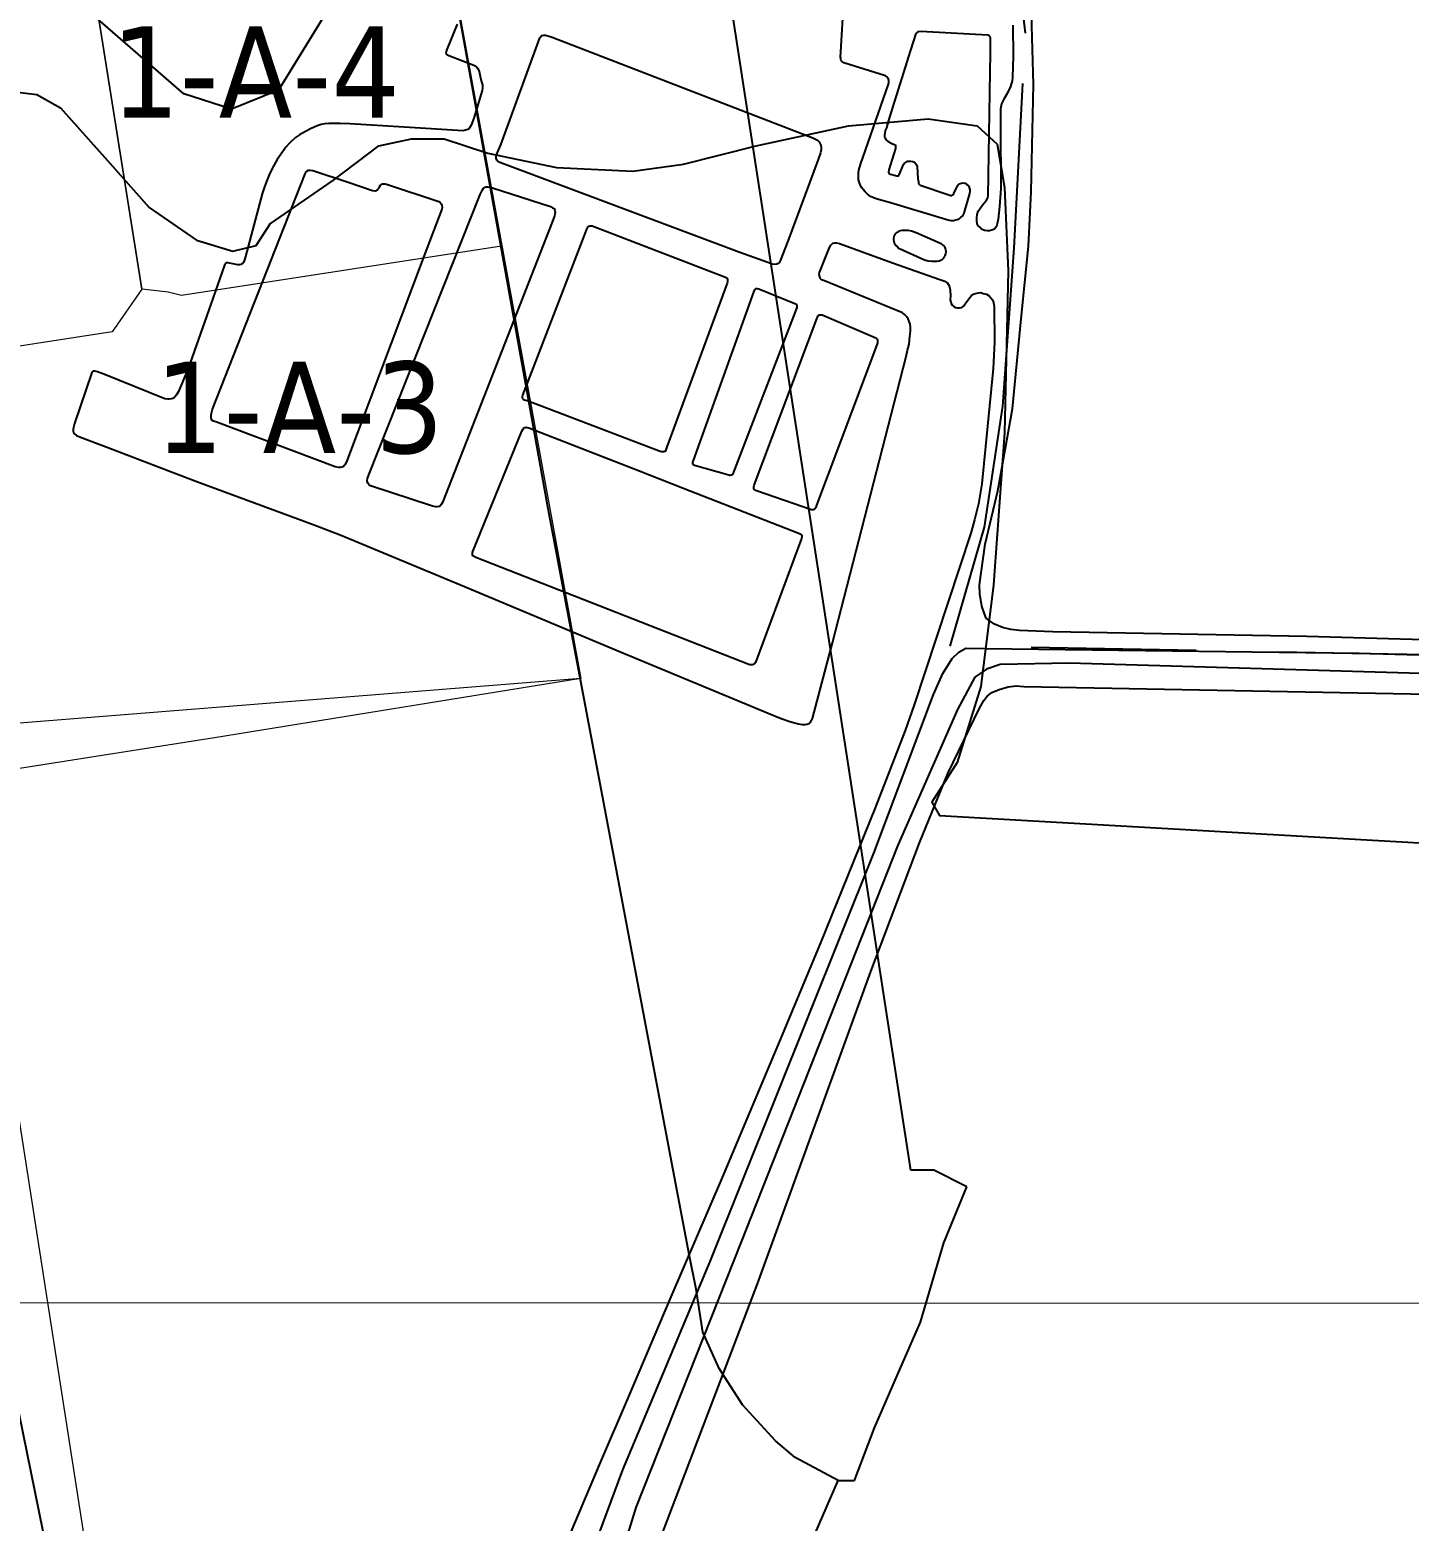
# Model space of a CAD drawing. Header units: metres. Extents: x 2 to 659295185, y -28 to 1124222152.
# Drawn here: x 655965.1 to 656383, y 1126763.7 to 1127215.5 of the extents above; entities that cross this region are included whole.
import ezdxf

# ---------------------------------------------------------------- set-up
doc = ezdxf.new("R2010")
doc.units = ezdxf.units.M
doc.header["$MEASUREMENT"] = 0
doc.linetypes.add('HIDDEN', pattern=[0.375, 0.25, -0.125])
for name, color, linetype in [('CERCA', 7, 'CONTINUOUS'), ('CURVAS', 2, 'CONTINUOUS'), ('División Parroquial', 130, 'CONTINUOUS'), ('MANZANA', 30, 'CONTINUOUS'), ('Parcelas', 140, 'CONTINUOUS'), ('TERRENO DE TABACALERA', 50, 'CONTINUOUS'), ('TEXTOS', 7, 'CONTINUOUS')]:
    doc.layers.add(name, color=color, linetype=linetype)
doc.layers.add('Limite Municipio', color=1, linetype='HIDDEN', lineweight=30)
doc.styles.get("Standard").update_dxf_attribs({"font": 'tahoma.ttf'})

msp = doc.modelspace()

# ---------------------------------------------------------------- linework, layer by layer
at = {"layer": 'CERCA', "lineweight": 0}
msp.add_line((653807.4947, 1126830.69), (662151.2419, 1126827.7709), dxfattribs=at)
at = {"layer": 'CURVAS', "lineweight": 0}
for points in [[(655821, 1127260), (655965, 1127279), (655965, 1127249), (656087, 1127266), (656132, 1127019), (655906, 1127001), (655821, 1127260)], [(655821, 1127260), (655965, 1127279), (655965, 1127249), (656087, 1127266), (656132, 1127019), (655906, 1127001), (655821, 1127260)], [(655821, 1127260), (655961, 1127279), (655965, 1127249), (656087, 1127266), (656108, 1127150), (656110, 1127137), (656122, 1127071), (656132, 1127019), (656021, 1127001), (655906, 1126983), (655886, 1127108), (655867, 1127223), (655828, 1127217), (655821, 1127260)], [(655981, 1127250), (656087, 1127266), (656108, 1127150), (656011, 1127135), (656007, 1127136), (655999, 1127137), (655981, 1127250)], [(655981, 1127250), (655981, 1127250), (655999, 1127137), (655990, 1127124), (655886, 1127108)], [(655876, 1126902), (655937, 1126910), (655906, 1127071), (655896, 1127085), (655913, 1127111), (655935, 1127057), (656021, 1126505)]]:
    msp.add_lwpolyline(points, dxfattribs=at)
at = {"layer": 'División Parroquial', "color": 1, "flags": 128}
msp.add_lwpolyline([(655958.921, 1127196.913), (655967.1834, 1127195.8832), (655974.349, 1127191.884), (655988.6391, 1127175.9573), (656001.2717, 1127161.6902), (656015.5617, 1127151.8122), (656026.5452, 1127148.5128), (656033.6861, 1127150.1625), (656037.875, 1127156.7512), (656057.1043, 1127169.9285), (656070.8419, 1127180.3564), (656080.7286, 1127182.5459), (656090.6154, 1127182.5459), (656103.8088, 1127178.1568), (656124.679, 1127173.7677), (656147.7591, 1127172.6679), (656163.1459, 1127174.8675), (656185.121, 1127180.3564), (656213.1404, 1127186.3951), (656237.309, 1127188.5847), (656252.1433, 1127186.3951), (656258.1875, 1127180.9062), (656260.3891, 1127167.7289), (656261.4858, 1127142.4741), (656260.3726, 1127093.464), (656257.0743, 1127047.3534), (656253.2235, 1127016.6197), (656246.0826, 1126993.5644), (656238.3974, 1126981.4868), (656240.7558, 1126977.5076), (656446.4813, 1126965.77)], dxfattribs=at)
at = {"layer": 'Limite Municipio', "color": 4, "linetype": 'HIDDEN', "lineweight": -3, "ltscale": 200}
for points in [[(656468.4247, 1127024.7674), (656243.9162, 1127028.7874), (656254.3163, 1127064.8204), (656259.8648, 1127101.5462), (656263.3315, 1127149.3584), (656266.7982, 1127214.4944), (656265.1129, 1127228.2895)], [(656057.185, 1127224.5749), (656040.4148, 1127197.2331), (656026.2043, 1127191.5008), (656011.7206, 1127196.1413), (655980.2329, 1127223.479)]]:
    msp.add_lwpolyline(points, dxfattribs=at)
at = {"layer": 'MANZANA', "linetype": 'Continuous', "lineweight": -2}
for p, q in [((656210.7339, 1127207.2602), (656212.7706, 1127242.1131)), ((656094.5499, 1127217.2582), (656091.4082, 1127209.6097)), ((656233.5996, 1127214.4388), (656231.9834, 1127209.3398)), ((656233.8222, 1127214.6587), (656233.5996, 1127214.4388)), ((656234.1438, 1127214.8887), (656233.8222, 1127214.6587)), ((656234.4736, 1127214.8887), (656234.1438, 1127214.8887)), ((656235.2405, 1127214.9986), (656234.4736, 1127214.8887)), ((656236.8897, 1127214.8987), (656235.2405, 1127214.9986)), ((656255.4098, 1127213.8689), (656236.8897, 1127214.8987)), ((656262.9548, 1127216.8883), (656262.996, 1127207.4902)), ((656255.6242, 1127213.7589), (656255.4098, 1127213.8689)), ((656255.9541, 1127213.429), (656255.6242, 1127213.7589)), ((656256.1767, 1127213.099), (656255.9541, 1127213.429)), ((656256.2014, 1127208.23), (656256.1767, 1127213.099)), ((656091.1939, 1127208.9499), (656091.0867, 1127208.5)), ((656091.0867, 1127208.5), (656091.1939, 1127208.17)), ((656091.4082, 1127209.6097), (656091.1939, 1127208.9499)), ((656091.1939, 1127208.17), (656091.5237, 1127207.9501)), ((656091.5237, 1127207.9501), (656099.6458, 1127204.7807)), ((656210.8411, 1127206.9303), (656210.7339, 1127207.2602)), ((656210.8493, 1127206.4904), (656210.8411, 1127206.9303)), ((656210.9565, 1127206.1504), (656210.8493, 1127206.4904)), ((656211.1791, 1127205.9305), (656210.9565, 1127206.1504)), ((656211.4018, 1127205.7105), (656211.1791, 1127205.9305)), ((656211.7316, 1127205.4906), (656211.4018, 1127205.7105)), ((656224.3477, 1127201.5714), (656211.7316, 1127205.4906)), ((656231.9834, 1127209.3398), (656225.9309, 1127190.4037)), ((656256.1107, 1127202.8111), (656256.2014, 1127208.23)), ((656262.996, 1127207.4902), (656262.8064, 1127201.1815)), ((656099.6458, 1127204.7807), (656100.1983, 1127204.5608)), ((656100.1983, 1127204.5608), (656100.5282, 1127204.2308)), ((656100.5282, 1127204.2308), (656100.7425, 1127203.9009)), ((656100.7425, 1127203.9009), (656101.0806, 1127203.241)), ((656101.0806, 1127203.241), (656101.3033, 1127202.4612)), ((656101.3033, 1127202.4612), (656101.7485, 1127200.4716)), ((656224.7848, 1127201.2414), (656224.3477, 1127201.5714)), ((656225.1146, 1127200.9115), (656224.7848, 1127201.2414)), ((656225.2218, 1127200.5816), (656225.1146, 1127200.9115)), ((656255.5088, 1127165.2088), (656256.1107, 1127202.8111)), ((656262.8064, 1127201.1815), (656262.6992, 1127199.9717)), ((656102.0949, 1127197.1623), (656099.6046, 1127188.744)), ((656101.7485, 1127200.4716), (656102.1938, 1127198.712)), ((656102.1938, 1127197.9321), (656102.0949, 1127197.1623)), ((656102.1938, 1127198.712), (656102.1938, 1127197.9321)), ((656216.7946, 1127174.7668), (656225.2301, 1127199.0319)), ((656225.3372, 1127200.2417), (656225.2218, 1127200.5816)), ((656225.2301, 1127199.0319), (656225.3372, 1127199.5818)), ((656225.3372, 1127199.9117), (656225.3372, 1127200.2417)), ((656225.3372, 1127199.5818), (656225.3372, 1127199.9117)), ((656262.2704, 1127198.312), (656261.1819, 1127196.2025)), ((656262.4848, 1127199.0819), (656262.2704, 1127198.312)), ((656262.6992, 1127199.9717), (656262.4848, 1127199.0819)), ((656259.5493, 1127193.0931), (656259.2277, 1127191.5434)), ((656260.2007, 1127194.5428), (656259.5493, 1127193.0931)), ((656261.1819, 1127196.2025), (656260.2007, 1127194.5428)), ((656099.6046, 1127188.744), (656098.8542, 1127186.6344)), ((656225.2795, 1127188.0841), (656224.6364, 1127185.8646)), ((656225.9309, 1127190.4037), (656225.2795, 1127188.0841)), ((656259.2277, 1127191.5434), (656259.2524, 1127186.5744)), ((656045.6191, 1127182.8652), (656043.7638, 1127181.1955)), ((656046.823, 1127183.755), (656045.6191, 1127182.8652)), ((656048.5711, 1127184.7548), (656046.823, 1127183.755)), ((656050.0966, 1127185.5346), (656048.5711, 1127184.7548)), ((656052.1745, 1127186.4345), (656050.0966, 1127185.5346)), ((656053.3784, 1127186.8844), (656052.1745, 1127186.4345)), ((656054.4751, 1127186.9943), (656053.3784, 1127186.8844)), ((656055.679, 1127187.1143), (656054.4751, 1127186.9943)), ((656059.0763, 1127187.1243), (656055.679, 1127187.1143)), ((656062.0365, 1127187.0343), (656059.0763, 1127187.1243)), ((656083.4098, 1127185.6846), (656062.0365, 1127187.0343)), ((656096.3393, 1127184.9648), (656083.4098, 1127185.6846)), ((656097.1061, 1127185.0847), (656096.3393, 1127184.9648)), ((656097.7575, 1127185.3047), (656097.1061, 1127185.0847)), ((656098.1946, 1127185.6446), (656097.7575, 1127185.3047)), ((656098.5244, 1127186.0845), (656098.1946, 1127185.6446)), ((656098.8542, 1127186.6344), (656098.5244, 1127186.0845)), ((656224.1993, 1127184.3149), (656224.0921, 1127183.655)), ((656224.0921, 1127183.655), (656224.1004, 1127183.0951)), ((656224.1004, 1127183.0951), (656224.2076, 1127182.7652)), ((656224.3065, 1127184.9748), (656224.1993, 1127184.3149)), ((656224.2076, 1127182.7652), (656224.323, 1127182.5453)), ((656224.6364, 1127185.8646), (656224.3065, 1127184.9748)), ((656259.2524, 1127186.5744), (656259.3349, 1127167.4383)), ((656042.6753, 1127179.9758), (656041.0426, 1127177.6462)), ((656043.7638, 1127181.1955), (656042.6753, 1127179.9758)), ((656224.323, 1127182.5453), (656224.4302, 1127182.2153)), ((656224.4302, 1127182.2153), (656224.76, 1127181.9954)), ((656224.76, 1127181.9954), (656225.1971, 1127181.6654)), ((656225.1971, 1127181.6654), (656226.5164, 1127181.0056)), ((656227.3987, 1127179.5759), (656225.3455, 1127173.1472)), ((656226.5164, 1127181.0056), (656227.0689, 1127180.7856)), ((656227.0689, 1127180.7856), (656227.2833, 1127180.6756)), ((656227.2833, 1127180.6756), (656227.3987, 1127180.3457)), ((656227.3987, 1127180.3457), (656227.3987, 1127180.0158)), ((656227.3987, 1127180.0158), (656227.3987, 1127179.5759)), ((656038.9729, 1127174.4269), (656037.7773, 1127172.1074)), ((656040.0614, 1127176.2065), (656038.9729, 1127174.4269)), ((656041.0426, 1127177.6462), (656040.0614, 1127176.2065)), ((656216.2503, 1127172.9972), (656216.7946, 1127174.7668)), ((656228.5284, 1127171.6175), (656229.8312, 1127174.7168)), ((656229.8312, 1127174.7168), (656230.0456, 1127175.0468)), ((656230.0456, 1127175.0468), (656230.2683, 1127175.2767)), ((656230.2683, 1127175.2767), (656230.5981, 1127175.4967)), ((656230.5981, 1127175.4967), (656231.0351, 1127175.7166)), ((656231.0351, 1127175.7166), (656231.4722, 1127175.7166)), ((656231.4722, 1127175.7166), (656232.0164, 1127175.7266)), ((656232.0164, 1127175.7266), (656232.6761, 1127175.6167)), ((656232.6761, 1127175.6167), (656233.1131, 1127175.3967)), ((656233.1131, 1127175.3967), (656233.5584, 1127174.9568)), ((656233.5584, 1127174.9568), (656233.7727, 1127174.6269)), ((656233.7727, 1127174.6269), (656233.9954, 1127174.077)), ((656233.9954, 1127174.077), (656234.1273, 1127170.4277)), ((656037.0187, 1127170.1078), (656036.1528, 1127167.9982)), ((656037.7773, 1127172.1074), (656037.0187, 1127170.1078)), ((656216.1514, 1127172.2274), (656216.2503, 1127172.9972)), ((656216.1514, 1127171.4475), (656216.1514, 1127172.2274)), ((656216.1514, 1127170.6777), (656216.1514, 1127171.4475)), ((656216.1596, 1127170.1278), (656216.1514, 1127170.6777)), ((656216.3823, 1127169.4579), (656216.1596, 1127170.1278)), ((656216.7121, 1127168.5781), (656216.3823, 1127169.4579)), ((656225.3455, 1127173.1472), (656225.2383, 1127172.4873)), ((656225.2383, 1127172.4873), (656225.2383, 1127172.2673)), ((656225.2383, 1127172.2673), (656225.3537, 1127172.0474)), ((656225.3537, 1127172.0474), (656225.4609, 1127171.9374)), ((656225.4609, 1127171.9374), (656227.7615, 1127171.2775)), ((656227.7615, 1127171.2775), (656228.0914, 1127171.2775)), ((656228.0914, 1127171.2775), (656228.2068, 1127171.2775)), ((656228.2068, 1127171.2775), (656228.4212, 1127171.3975)), ((656228.4212, 1127171.3975), (656228.5284, 1127171.6175)), ((656234.1273, 1127170.4277), (656234.35, 1127169.5379)), ((656234.35, 1127169.5379), (656234.35, 1127169.098)), ((656035.5014, 1127165.7887), (656030.4385, 1127146.8525)), ((656036.1528, 1127167.9982), (656035.5014, 1127165.7887)), ((656217.1574, 1127167.6983), (656216.7121, 1127168.5781)), ((656217.5944, 1127167.1384), (656217.1574, 1127167.6983)), ((656218.1469, 1127166.4785), (656217.5944, 1127167.1384)), ((656218.9137, 1127165.7087), (656218.1469, 1127166.4785)), ((656219.796, 1127165.0488), (656218.9137, 1127165.7087)), ((656221.5524, 1127164.289), (656219.796, 1127165.0488)), ((656234.35, 1127169.098), (656234.5726, 1127168.7681)), ((656234.5726, 1127168.7681), (656234.9024, 1127168.4381)), ((656234.9024, 1127168.4381), (656243.5688, 1127165.4887)), ((656243.5688, 1127165.4887), (656244.113, 1127165.3787)), ((656244.113, 1127165.3787), (656244.4429, 1127165.3787)), ((656244.4429, 1127165.3787), (656244.6655, 1127165.4887)), ((656244.6655, 1127165.4887), (656244.8799, 1127165.6087)), ((656244.8799, 1127165.6087), (656245.1025, 1127165.9386)), ((656245.1025, 1127165.9386), (656245.9684, 1127167.8183)), ((656245.9684, 1127167.8183), (656246.1827, 1127168.2682)), ((656246.1827, 1127168.2682), (656246.4054, 1127168.5981)), ((656246.4054, 1127168.5981), (656246.727, 1127168.818)), ((656246.727, 1127168.818), (656246.9496, 1127168.928)), ((656246.9496, 1127168.928), (656247.3866, 1127169.048)), ((656247.3866, 1127169.048), (656247.7165, 1127169.158)), ((656247.7165, 1127169.158), (656248.1535, 1127169.048)), ((656249.8109, 1127165.9586), (656248.0875, 1127159.9798)), ((656248.1535, 1127169.048), (656248.4833, 1127169.048)), ((656248.4833, 1127169.048), (656248.8132, 1127168.938)), ((656248.8132, 1127168.938), (656249.143, 1127168.6081)), ((656249.143, 1127168.6081), (656249.4728, 1127168.2782)), ((656249.4728, 1127168.2782), (656249.6955, 1127167.7283)), ((656249.6955, 1127167.7283), (656249.9181, 1127167.0684)), ((656249.9181, 1127166.6185), (656249.8109, 1127165.9586)), ((656249.9181, 1127167.0684), (656249.9181, 1127166.6185)), ((656255.4016, 1127164.6589), (656255.5088, 1127165.2088)), ((656259.3349, 1127167.4383), (656258.9226, 1127162.0194)), ((656225.832, 1127163.0892), (656221.5524, 1127164.289)), ((656243.6018, 1127157.7503), (656225.832, 1127163.0892)), ((656252.1362, 1127159.5499), (656252.4661, 1127160.5497)), ((656252.4661, 1127160.5497), (656253.1175, 1127161.5495)), ((656253.1175, 1127161.5495), (656253.9916, 1127162.6593)), ((656253.9916, 1127162.6593), (656254.9728, 1127163.8791)), ((656254.9728, 1127163.8791), (656255.4016, 1127164.6589)), ((656258.9226, 1127162.0194), (656258.502, 1127158.1402)), ((656244.2615, 1127157.6403), (656243.6018, 1127157.7503)), ((656244.9211, 1127157.6403), (656244.2615, 1127157.6403)), ((656245.6797, 1127157.8703), (656244.9211, 1127157.6403)), ((656246.3394, 1127158.0902), (656245.6797, 1127157.8703)), ((656246.8836, 1127158.4202), (656246.3394, 1127158.0902)), ((656247.2135, 1127158.7601), (656246.8836, 1127158.4202)), ((656247.5433, 1127158.98), (656247.2135, 1127158.7601)), ((656247.8649, 1127159.5299), (656247.5433, 1127158.98)), ((656248.0875, 1127159.9798), (656247.8649, 1127159.5299)), ((656252.0373, 1127158.5601), (656252.1362, 1127159.5499)), ((656252.0373, 1127157.6703), (656252.0373, 1127158.5601)), ((656252.1527, 1127156.7905), (656252.0373, 1127157.6703)), ((656252.4826, 1127156.1306), (656252.1527, 1127156.7905)), ((656252.9278, 1127155.6907), (656252.4826, 1127156.1306)), ((656253.4721, 1127155.1308), (656252.9278, 1127155.6907)), ((656257.9661, 1127155.9307), (656257.6362, 1127155.4808)), ((656258.1804, 1127156.7005), (656257.9661, 1127155.9307)), ((656258.502, 1127158.1402), (656258.1804, 1127156.7005)), ((656254.3544, 1127154.7009), (656253.4721, 1127155.1308)), ((656255.1212, 1127154.5909), (656254.3544, 1127154.7009)), ((656255.8881, 1127154.5909), (656255.1212, 1127154.5909)), ((656256.5478, 1127154.8209), (656255.8881, 1127154.5909)), ((656257.092, 1127155.0409), (656256.5478, 1127154.8209)), ((656257.6362, 1127155.4808), (656257.092, 1127155.0409)), ((656030.4385, 1127146.8525), (656030.0097, 1127145.5228)), ((656204.3351, 1127141.9835), (656207.1552, 1127149.0721)), ((656207.1552, 1127149.0721), (656207.6994, 1127150.1818)), ((656207.6994, 1127150.1818), (656208.0292, 1127150.5118)), ((656208.0292, 1127150.5118), (656208.3508, 1127150.8417)), ((656208.3508, 1127150.8417), (656208.9033, 1127150.9617)), ((656208.9033, 1127150.9617), (656209.5547, 1127150.9617)), ((656209.5547, 1127150.9617), (656210.437, 1127150.7417)), ((656210.437, 1127150.7417), (656226.4587, 1127144.9529)), ((656024.2046, 1127144.503), (656020.527, 1127134.0951)), ((656024.419, 1127144.8329), (656024.2046, 1127144.503)), ((656024.6416, 1127144.9429), (656024.419, 1127144.8329)), ((656025.0787, 1127144.9529), (656024.6416, 1127144.9429)), ((656028.1461, 1127144.303), (656025.0787, 1127144.9529)), ((656028.5832, 1127144.303), (656028.1461, 1127144.303)), ((656029.0284, 1127144.413), (656028.5832, 1127144.303)), ((656029.35, 1127144.633), (656029.0284, 1127144.413)), ((656029.5727, 1127144.7529), (656029.35, 1127144.633)), ((656029.7871, 1127145.0829), (656029.5727, 1127144.7529)), ((656030.0097, 1127145.5228), (656029.7871, 1127145.0829)), ((656226.4587, 1127144.9529), (656240.8312, 1127139.9239)), ((656204.2279, 1127141.4236), (656204.3351, 1127141.9835)), ((656204.4505, 1127140.6538), (656204.2279, 1127141.4236)), ((656204.566, 1127140.2139), (656204.4505, 1127140.6538)), ((656205.003, 1127139.774), (656204.566, 1127140.2139)), ((656205.8853, 1127139.444), (656205.003, 1127139.774)), ((656229.4849, 1127129.816), (656205.8853, 1127139.444)), ((656240.8312, 1127139.9239), (656242.3649, 1127139.384)), ((656242.3649, 1127139.384), (656243.0246, 1127138.9441)), ((656243.0246, 1127138.9441), (656243.3544, 1127138.5042)), ((656243.3544, 1127138.5042), (656243.6925, 1127137.9443)), ((656243.6925, 1127137.9443), (656243.7997, 1127137.6144)), ((656243.7997, 1127137.6144), (656243.9151, 1127136.6246)), ((656020.527, 1127134.0951), (656013.0562, 1127112.9294)), ((656243.9151, 1127136.6246), (656244.0306, 1127134.9649)), ((656244.0306, 1127134.9649), (656243.9234, 1127133.7452)), ((656243.9234, 1127133.7452), (656244.146, 1127133.0853)), ((656244.146, 1127133.0853), (656244.2615, 1127132.6454)), ((656248.5328, 1127132.5554), (656249.9511, 1127134.435)), ((656249.9511, 1127134.435), (656250.3881, 1127134.9949)), ((656250.3881, 1127134.9949), (656250.8252, 1127135.3249)), ((656250.8252, 1127135.3249), (656251.2622, 1127135.5448)), ((656251.2622, 1127135.5448), (656252.029, 1127135.7748)), ((656252.029, 1127135.7748), (656252.5733, 1127135.8847)), ((656252.5733, 1127135.8847), (656253.2329, 1127135.8947)), ((656253.2329, 1127135.8947), (656253.9998, 1127135.6748)), ((656253.9998, 1127135.6748), (656254.9893, 1127135.4548)), ((656254.9893, 1127135.4548), (656255.7562, 1127134.905)), ((656255.7562, 1127134.905), (656256.3086, 1127134.3551)), ((656256.3086, 1127134.3551), (656256.7457, 1127133.6952)), ((656256.7457, 1127133.6952), (656257.0755, 1127132.9254)), ((656230.1446, 1127129.2661), (656229.4849, 1127129.816)), ((656230.6888, 1127128.7162), (656230.1446, 1127129.2661)), ((656231.2413, 1127127.9364), (656230.6888, 1127128.7162)), ((656244.2615, 1127132.6454), (656244.5913, 1127132.0955)), ((656244.5913, 1127132.0955), (656245.0283, 1127131.6556)), ((656245.0283, 1127131.6556), (656245.5808, 1127131.4357)), ((656245.5808, 1127131.4357), (656246.125, 1127131.3257)), ((656246.125, 1127131.3257), (656246.7847, 1127131.3257)), ((656246.7847, 1127131.3257), (656247.4444, 1127131.4357)), ((656247.4444, 1127131.4357), (656247.9886, 1127131.7756)), ((656247.9886, 1127131.7756), (656248.5328, 1127132.5554)), ((656257.0755, 1127132.9254), (656257.3064, 1127131.5956)), ((656257.3064, 1127131.5956), (656257.3476, 1127120.8678)), ((656231.5794, 1127127.1665), (656231.2413, 1127127.9364)), ((656231.802, 1127126.3967), (656231.5794, 1127127.1665)), ((656231.703, 1127122.6374), (656231.9174, 1127124.1871)), ((656231.9092, 1127125.3969), (656231.802, 1127126.3967)), ((656231.9174, 1127124.1871), (656231.9092, 1127125.3969)), ((656231.0681, 1127118.4283), (656231.4969, 1127120.3079)), ((656231.4969, 1127120.3079), (656231.703, 1127122.6374)), ((656257.3476, 1127120.8678), (656256.9436, 1127112.8994)), ((656224.389, 1127092.1836), (656230.6393, 1127116.5487)), ((656230.6393, 1127116.5487), (656231.0681, 1127118.4283)), ((655983.8082, 1127111.6997), (655978.6216, 1127096.3028)), ((655983.9154, 1127111.9196), (655983.8082, 1127111.6997)), ((655984.2453, 1127112.1396), (655983.9154, 1127111.9196)), ((655984.7895, 1127112.1496), (655984.2453, 1127112.1396)), ((655985.5646, 1127111.9296), (655984.7895, 1127112.1496)), ((655987.5353, 1127111.1598), (655985.5646, 1127111.9296)), ((656005.9731, 1127103.7213), (655987.5353, 1127111.1598)), ((656013.0562, 1127112.9294), (656010.129, 1127105.9508)), ((656256.9436, 1127112.8994), (656253.5958, 1127077.9365)), ((656010.129, 1127105.9508), (656009.4775, 1127104.951)), ((656006.7399, 1127103.6113), (656005.9731, 1127103.7213)), ((656007.2924, 1127103.6213), (656006.7399, 1127103.6113)), ((656007.9521, 1127103.7313), (656007.2924, 1127103.6213)), ((656008.3891, 1127103.8413), (656007.9521, 1127103.7313)), ((656008.8261, 1127104.0712), (656008.3891, 1127103.8413)), ((656009.1477, 1127104.4012), (656008.8261, 1127104.0712)), ((656009.4775, 1127104.951), (656009.1477, 1127104.4012)), ((655978.2918, 1127095.0831), (655978.1846, 1127094.5332)), ((655978.1846, 1127094.5332), (655978.1928, 1127093.9833)), ((655978.1928, 1127093.9833), (655978.3, 1127093.5334)), ((655978.6216, 1127096.3028), (655978.2918, 1127095.0831)), ((655978.3, 1127093.5334), (655978.6298, 1127093.0935)), ((655978.6298, 1127093.0935), (655979.1823, 1127092.6535)), ((655979.1823, 1127092.6535), (655980.3862, 1127092.1037)), ((655980.3862, 1127092.1037), (655988.1785, 1127089.1543)), ((655988.1785, 1127089.1543), (656015.3981, 1127078.7664)), ((656208.3343, 1127029.8463), (656224.389, 1127092.1836)), ((656015.3981, 1127078.7664), (656050.9541, 1127065.649)), ((656253.5958, 1127077.9365), (656252.5238, 1127071.9578)), ((656252.5238, 1127071.9578), (656251.3446, 1127067.0888)), ((656050.9541, 1127065.649), (656059.0763, 1127062.4797)), ((656251.3446, 1127067.0888), (656250.2644, 1127062.9896)), ((656059.0763, 1127062.4797), (656096.834, 1127046.8329)), ((656250.2644, 1127062.9896), (656232.9647, 1127010.7102)), ((656096.834, 1127046.8329), (656144.2559, 1127027.0269)), ((656202.1912, 1127006.931), (656208.3343, 1127029.8463)), ((656144.2559, 1127027.0269), (656188.8164, 1127008.5307)), ((656188.8164, 1127008.5307), (656192.7744, 1127006.881)), ((656192.7744, 1127006.881), (656195.6275, 1127005.9012)), ((656201.9768, 1127006.2611), (656202.1912, 1127006.931)), ((656232.9647, 1127010.7102), (656230.3672, 1127003.2917)), ((656195.6275, 1127005.9012), (656198.0353, 1127005.2513)), ((656198.0353, 1127005.2513), (656199.132, 1127005.0314)), ((656199.132, 1127005.0314), (656200.0143, 1127005.0414)), ((656200.0143, 1127005.0414), (656200.5585, 1127005.1514)), ((656200.5585, 1127005.1514), (656201.2182, 1127005.3713)), ((656201.2182, 1127005.3713), (656201.5397, 1127005.6013)), ((656201.5397, 1127005.6013), (656201.9768, 1127006.2611)), ((656230.3672, 1127003.2917), (656221.272, 1126979.8065)), ((656221.272, 1126979.8065), (656204.6814, 1126938.9248)), ((656204.6814, 1126938.9248), (656192.2137, 1126909.1109)), ((656192.2137, 1126909.1109), (656174.8644, 1126867.7793)), ((656174.8644, 1126867.7793), (656159.0324, 1126830.9968)), ((656159.0324, 1126830.9968), (656146.4575, 1126801.5228)), ((656146.4575, 1126801.5228), (656137.5602, 1126780.797)), ((656137.5602, 1126780.797), (656127.0385, 1126755.9821))]:
    msp.add_line(p, q, dxfattribs=at)
at = {"layer": 'MANZANA', "lineweight": -2}
for p, q in [((656241.6888, 1127020.4882), (656244.5171, 1127025.0273)), ((656244.5171, 1127025.0273), (656246.5868, 1127027.0269)), ((656246.5868, 1127027.0269), (656248.6647, 1127028.1467)), ((656248.6647, 1127028.1467), (656254.5853, 1127028.0567)), ((656254.5853, 1127028.0567), (656367.8749, 1127026.677)), ((656367.8749, 1127026.677), (656463.5432, 1127023.8975)), ((656238.8687, 1127014.1695), (656241.6888, 1127020.4882)), ((656254.9398, 1127021.868), (656251.4436, 1127019.4185)), ((656259.0957, 1127023.2177), (656254.9398, 1127021.868)), ((656280.0237, 1127023.6376), (656259.0957, 1127023.2177)), ((656464.1122, 1127018.2587), (656280.0237, 1127023.6376)), ((656251.4436, 1127019.4185), (656246.224, 1127009.6604)), ((656220.7773, 1126966.0893), (656238.8687, 1127014.1695)), ((656246.224, 1127009.6604), (656228.1079, 1126968.5488)), ((656171.2528, 1126842.3345), (656220.7773, 1126966.0893)), ((656228.1079, 1126968.5488), (656180.653, 1126848.3433)), ((656180.653, 1126848.3433), (656148.6839, 1126767.7997)), ((656144.8001, 1126779.2873), (656171.2528, 1126842.3345)), ((656128.7702, 1126736.4061), (656144.8001, 1126779.2873)), ((656148.6839, 1126767.7997), (656135.3998, 1126724.2685))]:
    msp.add_line(p, q, dxfattribs=at)
for points in [[(656408.7331, 1127030.0663), (656352.0759, 1127031.696), (656275.0514, 1127033.1257), (656264.9668, 1127033.5256), (656262.3364, 1127033.8455), (656259.8131, 1127034.4954), (656257.3971, 1127035.4852), (656255.7479, 1127036.585), (656254.8739, 1127037.2448), (656254.3131, 1127038.5646), (656253.538, 1127040.8841), (656252.9773, 1127044.6433), (656252.8536, 1127047.4128), (656254.5523, 1127059.6903), (656258.4278, 1127075.857), (656262.8064, 1127100.6519), (656265.4285, 1127127.9764), (656267.7374, 1127150.0019), (656268.5455, 1127166.4785), (656269.1639, 1127199.0019), (656267.993, 1127241.9132)], [(656150.432, 1126743.3646), (656185.5263, 1126835.6459), (656219.9527, 1126930.2466), (656234.6798, 1126969.2487), (656243.2472, 1126990.1844), (656252.7959, 1127010.0304), (656254.107, 1127012.3499), (656255.1955, 1127013.6896), (656256.6137, 1127014.7994), (656258.7989, 1127015.6892), (656261.5365, 1127016.4791), (656263.9443, 1127016.819), (656266.2449, 1127016.609), (656431.3762, 1127013.4697)]]:
    msp.add_lwpolyline(points, dxfattribs=at)
for points in [[(656202.2984, 1127182.7852), (656203.7249, 1127182.1253), (656204.2774, 1127181.5754), (656204.6072, 1127181.0256), (656204.7144, 1127180.5757), (656204.8298, 1127179.9158), (656204.8298, 1127179.2559), (656204.6154, 1127178.2561), (656203.964, 1127176.2665), (656194.7617, 1127151.4516), (656192.4858, 1127145.5728), (656192.1642, 1127144.9129), (656191.8344, 1127144.693), (656191.3974, 1127144.573), (656190.8531, 1127144.463), (656189.9708, 1127144.573), (656188.6597, 1127145.0029), (656180.2077, 1127148.0623), (656107.4464, 1127175.2867), (656106.8939, 1127175.6167), (656106.5641, 1127176.0566), (656106.3415, 1127176.6065), (656106.3415, 1127176.9364), (656106.4487, 1127177.6063), (656107.7515, 1127180.7056), (656119.6585, 1127213.049), (656119.9883, 1127213.6089), (656120.3182, 1127213.8289), (656120.8624, 1127213.9389), (656121.2994, 1127213.9489), (656122.0663, 1127213.7289), (656123.3856, 1127213.289), (656125.142, 1127212.6391)], [(656020.4528, 1127100.5819), (656048.5134, 1127171.9274), (656048.8432, 1127172.4873), (656049.0576, 1127172.7073), (656049.4946, 1127173.0372), (656050.0471, 1127173.0372), (656050.814, 1127172.9372), (656061.5665, 1127169.3279), (656068.9136, 1127166.8185), (656069.6804, 1127166.7085), (656070.0103, 1127166.7185), (656070.3401, 1127166.9384), (656070.9915, 1127167.9382), (656071.3214, 1127168.4881), (656071.6512, 1127168.7081), (656071.9728, 1127168.828), (656072.6325, 1127168.828), (656073.1849, 1127168.7181), (656088.984, 1127163.4791), (656089.421, 1127163.2592), (656089.7508, 1127162.8193), (656089.8663, 1127162.3794), (656089.9735, 1127161.8295), (656089.8663, 1127161.1596), (656084.5642, 1127147.2024), (656061.0635, 1127084.6152), (656060.5193, 1127083.7254), (656060.1895, 1127083.5054), (656059.9751, 1127083.1655), (656059.6453, 1127083.0555), (656059.2082, 1127082.9455), (656058.6558, 1127082.9455), (656057.5591, 1127083.1555), (656021.4587, 1127096.7127), (656020.6836, 1127096.9327), (656020.2466, 1127097.2626), (656020.024, 1127097.9225), (656020.024, 1127098.6923), (656020.1312, 1127099.3622)], [(656101.5754, 1127165.6387), (656102.2268, 1127167.0784), (656102.5484, 1127167.5183), (656102.771, 1127167.7483), (656103.208, 1127167.9682), (656103.4224, 1127167.9682), (656103.8595, 1127167.9682), (656105.286, 1127167.6483), (656122.8414, 1127161.9694), (656123.5011, 1127161.6395), (656123.9381, 1127161.4196), (656124.0535, 1127161.0896), (656124.1607, 1127160.7597), (656124.2762, 1127160.3198), (656124.169, 1127159.7599), (656124.0618, 1127159.21), (656123.3032, 1127157.2204), (656090.1466, 1127072.3477), (656089.825, 1127071.7978), (656089.388, 1127071.3479), (656089.0582, 1127071.1279), (656088.514, 1127071.018), (656087.9615, 1127071.018), (656087.0874, 1127071.2279), (656068.3281, 1127077.3467), (656067.7757, 1127077.7866), (656067.553, 1127078.1165), (656067.3304, 1127078.5564), (656067.3304, 1127078.9963), (656067.4376, 1127079.5462), (656067.7592, 1127080.656)], [(656176.4147, 1127138.7542), (656158.0099, 1127088.9043), (656157.7873, 1127088.2444), (656157.6801, 1127088.0245), (656157.5729, 1127087.8045), (656157.3585, 1127087.7945), (656157.1359, 1127087.6846), (656156.806, 1127087.6846), (656156.4762, 1127087.6846), (656156.0392, 1127087.7945), (656116.0881, 1127102.9914), (656114.9914, 1127103.3214), (656114.6615, 1127103.5413), (656114.4471, 1127103.7613), (656114.3317, 1127104.0912), (656114.3317, 1127104.4212), (656114.4389, 1127104.8611), (656132.5303, 1127151.7315), (656133.8331, 1127155.1608), (656134.1547, 1127155.7107), (656134.2619, 1127155.9407), (656134.4845, 1127156.0506), (656134.8144, 1127156.1606), (656135.2514, 1127156.1606), (656135.4658, 1127156.1606), (656175.8539, 1127140.6338), (656176.2992, 1127140.4138), (656176.4064, 1127140.3039), (656176.4064, 1127140.1939), (656176.5219, 1127139.8639), (656176.5219, 1127139.534), (656176.5219, 1127139.2041)], [(656228.6273, 1127149.162), (656228.1903, 1127149.492), (656227.7533, 1127149.9319), (656227.5306, 1127150.1518), (656227.308, 1127150.4818), (656227.0854, 1127150.9317), (656226.9782, 1127151.3716), (656226.8627, 1127151.8115), (656226.8627, 1127152.3614), (656226.9699, 1127152.8113), (656226.9699, 1127153.1412), (656227.1843, 1127153.3612), (656227.2915, 1127153.6911), (656227.6213, 1127153.9111), (656227.844, 1127154.251), (656228.1656, 1127154.361), (656228.4954, 1127154.5809), (656228.9324, 1127154.6909), (656229.4849, 1127154.8109), (656230.2518, 1127154.8109), (656231.1258, 1127154.8109), (656232.2225, 1127154.6009), (656233.6491, 1127154.161), (656241.2187, 1127150.7717), (656241.7712, 1127150.3318), (656242.1011, 1127150.0019), (656242.3237, 1127149.552), (656242.5463, 1127149.0021), (656242.6535, 1127148.5622), (656242.6618, 1127148.1223), (656242.5546, 1127147.6724), (656242.3319, 1127147.1225), (656242.2247, 1127146.7925), (656242.0103, 1127146.4626), (656241.6805, 1127146.0127), (656241.3507, 1127145.7927), (656241.0291, 1127145.6828), (656240.5921, 1127145.4528), (656239.9324, 1127145.3428), (656239.0583, 1127145.3428), (656238.3987, 1127145.3328), (656237.302, 1127145.4428), (656236.2053, 1127145.7727)], [(656166.1321, 1127085.0751), (656184.5286, 1127136.3647), (656184.644, 1127136.6946), (656184.8584, 1127136.9145), (656185.0728, 1127137.1345), (656185.2954, 1127137.1345), (656185.5181, 1127137.1445), (656185.9551, 1127137.0345), (656196.9303, 1127132.6554), (656197.1447, 1127132.5454), (656197.2601, 1127132.4355), (656197.3673, 1127132.2155), (656197.4828, 1127132.1055), (656197.4828, 1127131.7756), (656197.4828, 1127131.4457), (656178.0886, 1127081.0359), (656177.9814, 1127080.816), (656177.8742, 1127080.696), (656177.767, 1127080.586), (656177.5443, 1127080.586), (656177.2145, 1127080.476), (656176.8929, 1127080.586), (656166.4702, 1127083.5254), (656166.2475, 1127083.6354), (656166.1403, 1127083.8553), (656166.0249, 1127083.9653), (656166.0249, 1127084.2953), (656166.0249, 1127084.5152)], [(656221.7421, 1127120.048), (656203.4445, 1127071.5278), (656203.2301, 1127070.858), (656203.0075, 1127070.5281), (656202.9003, 1127070.4181), (656202.6859, 1127070.1881), (656202.4633, 1127070.0781), (656202.1334, 1127070.0781), (656201.8036, 1127070.0781), (656201.5892, 1127070.1881), (656185.5675, 1127075.757), (656184.8007, 1127076.0869), (656184.578, 1127076.3069), (656184.4626, 1127076.5268), (656184.4626, 1127076.7468), (656184.4626, 1127077.0767), (656184.5698, 1127077.5266), (656203.527, 1127127.9264), (656203.7414, 1127128.4863), (656203.8486, 1127128.8162), (656204.063, 1127129.0361), (656204.2856, 1127129.1461), (656204.5082, 1127129.1461), (656204.8298, 1127129.1561), (656205.1597, 1127129.1561), (656220.7526, 1127122.4775), (656221.2968, 1127122.2575), (656221.6266, 1127122.0376), (656221.8493, 1127121.8176), (656221.9565, 1127121.4877), (656221.9647, 1127121.0378), (656221.9647, 1127120.7078)], [(656149.492, 1127082.0157), (656162.8832, 1127076.7668), (656198.3321, 1127062.9796), (656198.6619, 1127062.7596), (656198.8846, 1127062.5397), (656198.9918, 1127062.2097), (656198.9918, 1127061.8798), (656198.8846, 1127061.4399), (656184.9161, 1127023.8875), (656184.8089, 1127023.5476), (656184.5945, 1127023.4376), (656184.2647, 1127023.2177), (656183.9349, 1127023.1077), (656183.605, 1127023.1077), (656183.2752, 1127023.0977), (656182.9454, 1127023.2077), (656100.1901, 1127055.6911), (656099.5386, 1127056.021), (656099.316, 1127056.131), (656099.2088, 1127056.3509), (656099.2006, 1127056.5709), (656099.2006, 1127056.9108), (656099.2006, 1127057.1308), (656099.3078, 1127057.4607), (656114.1585, 1127093.9133), (656114.4884, 1127094.4632), (656114.7028, 1127094.6931), (656114.81, 1127094.9131), (656115.0326, 1127095.0231), (656115.247, 1127095.0231), (656115.5768, 1127095.133), (656115.7995, 1127095.0231), (656116.2365, 1127094.9131)]]:
    msp.add_lwpolyline(points, close=True, dxfattribs=at)
at = {"layer": 'Parcelas', "lineweight": -3}
msp.add_lwpolyline([(655906, 1127070), (656021, 1126505)], dxfattribs=at)
at = {"layer": 'TERRENO DE TABACALERA', "lineweight": -3}
for p, q in [((656232, 1126870), (656147, 1127422)), ((656239, 1126870), (656232, 1126870)), ((656249, 1126865), (656239, 1126870)), ((656242, 1126848), (656249, 1126865)), ((656235, 1126824), (656242, 1126848)), ((656228, 1126808), (656235, 1126824)), ((656221, 1126792), (656228, 1126808)), ((656215, 1126776), (656221, 1126792)), ((656203, 1126760), (656210, 1126776)), ((656210, 1126776), (656215, 1126776))]:
    msp.add_line(p, q, dxfattribs=at)
msp.add_lwpolyline([(656203, 1126760), (656210, 1126776), (656197, 1126783), (656191, 1126788), (656181, 1126799), (656174, 1126810), (656169, 1126821), (656167, 1126834), (656165, 1126844), (656160, 1126870), (656122, 1127071), (656087, 1127266)], dxfattribs=at)

# ---------------------------------------------------------------- texts
at = {"layer": 'TEXTOS', "linetype": 'HIDDEN', "lineweight": 40, "char_height": 27.69936, "width": 151.312185, "attachment_point": 1}
for s, insert in [('1-A-4', (655989.6954, 1127216.5667)), ('1-A-3', (656003, 1127115))]:
    msp.add_mtext(s, dxfattribs=dict(at, insert=insert))

doc.saveas('drawing.dxf')
